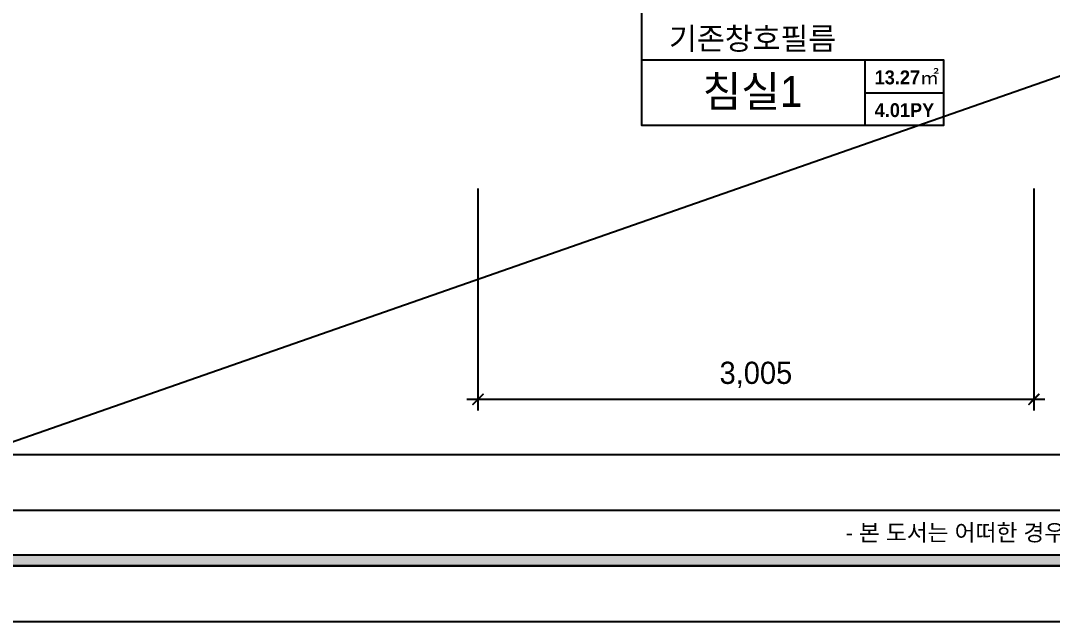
# Model space of a CAD drawing. Header units: millimetres. Extents: x 118028 to 193504, y 42792 to 96100.
# Drawn here: x 144720 to 150296, y 59260 to 62507 of the extents above; entities that cross this region are included whole.
import ezdxf
from ezdxf.enums import TextEntityAlignment as Align

# ---------------------------------------------------------------- set-up
doc = ezdxf.new("R2010")
doc.units = ezdxf.units.MM
doc.header["$LTSCALE"] = 30
doc.header["$PDMODE"] = 3
doc.layers.get('DEFPOINTS').update_dxf_attribs({"color": 248})
for name, color, linetype in [('0-ELC TEXT', 7, 'Continuous'), ('03-TEXT', 3, 'Continuous'), ('07-DIM WAL', 5, 'Continuous'), ('FORM(YOURNAME)-1', 1, 'Continuous'), ('FORM(YOURNAME)-11', 1, 'Continuous')]:
    doc.layers.add(name, color=color, linetype=linetype)
doc.styles.add('HY 울릉도 L', font='')
doc.styles.add('YOURNAME', font='HY울릉도M.TTF')
doc.styles.add('넥슨고딕', font='NEXONLv1GothicBold.ttf')
doc.styles.add('코레일둥고', font='Korail_Round_Gothic_Medium.ttf')
doc.styles.get('HY 울릉도 L').set_extended_font_data('HY울릉도L')
doc.dimstyles.new('60', dxfattribs={"dimscale": 60, "dimtxt": 2, "dimasz": 1, "dimexe": 1, "dimexo": 1, "dimgap": 1, "dimtad": 1, "dimdec": 0, "dimrnd": 0.05, "dimdsep": 46, "dimlunit": 6, "dimtxsty": 'HY 울릉도 L', "dimblk": 'ARCHTICK', "dimcen": 2.5, "dimdle": 1, "dimclrd": 133, "dimclre": 133, "dimclrt": 30, "dimadec": 0, "dimazin": 0, "dimtfac": 1, "dimtdec": 0, "dimtix": 1, "dimtmove": 2, "dimatfit": 3, "dimldrblk": 'ARCHTICK', "dimfxl": 1, "dimlwd": -1, "dimlwe": -1, "dimarcsym": 0})

# ---------------------------------------------------------------- blocks, each defined once
blk = doc.blocks.new('FORM-ELEVATION')
at = {"layer": 'FORM(YOURNAME)-11'}
h = blk.add_hatch(color=256, dxfattribs=at)
h.dxf.hatch_style = 1
h.paths.add_polyline_path([(-10309, 35708), (71691, 35708), (71691, 35508), (-10309, 35508)])
h.paths.add_polyline_path([(-10309, -21492), (71691, -21492), (71691, -21692), (-10309, -21692)])
at = {"layer": 'DEFPOINTS', "color": 158}
blk.add_line((62481, -20692), (-10309, -20692), dxfattribs=at)
for points in [[(-10309, -21692), (71691, -21692), (71691, 35708), (-10309, 35708)], [(-8309, 33708), (61071, 33708), (61071, -19692), (-8309, -19692)]]:
    blk.add_lwpolyline(points, close=True, dxfattribs=at)
at = {"layer": 'FORM(YOURNAME)-11', "color": 250}
blk.add_lwpolyline([(-11309, -22692), (72691, -22692), (72691, 36708), (-11309, 36708)], close=True, dxfattribs=at)
at = {"layer": 'FORM(YOURNAME)-11'}
blk.add_lwpolyline([(-10309, -21492), (71691, -21492), (71691, -21692), (-10309, -21692)], close=True, dxfattribs=at)
at = {"layer": 'FORM(YOURNAME)-11', "color": 1, "style": 'YOURNAME'}
blk.add_text("- 본 도서는 어떠한 경우에도 무단으로 도용할 수 없으며 도용시 '지적재산권' 보호에 관한 법률에 의거, 법적 분쟁이 발생합니다.  또한 본 도서에 관한 모든 저작권은 당사에 있습니다. -", height=300, dxfattribs=at).set_placement((28146, -21092), align=Align.MIDDLE_CENTER)
at = {"layer": 'FORM(YOURNAME)-11', "color": 3, "style": 'YOURNAME'}
for tag, height, p in [('1', 451, (71041, -1219)), ('2', 451, (71041, -1863)), ('3', 451, (71041, -3150)), ('4', 451, (71041, -5081)), ('5', 515, (71041, -7398)), ('6', 515, (71041, -9650)), ('7', 515, (71041, -11903)), ('8', 515, (71041, -14155)), ('9', 515, (71041, -16408)), ('10', 515, (66791, -18596)), ('11', 515, (71041, -18660)), ('12', 515, (66791, -20848)), ('13', 515, (71041, -20848))]:
    blk.add_attdef(tag, text='', height=height, dxfattribs=at).set_placement(p, align=Align.MIDDLE_RIGHT)
blk = doc.blocks.new('_ArchTick')
at = {"color": 0, "linetype": 'ByBlock', "const_width": 0.15}
blk.add_lwpolyline([(-0.5, -0.5), (0.5, 0.5)], dxfattribs=at)
blk = doc.blocks.new('*D212')
at = {"layer": '07-DIM WAL', "color": 133, "transparency": 16777216}
for p, q in [((147191.4, 61600.3), (147191.4, 60400.3)), ((150196.4, 61600.3), (150196.4, 60400.3)), ((147131.4, 60460.3), (150256.4, 60460.3))]:
    blk.add_line(p, q, dxfattribs=at)
at = {"layer": 'DEFPOINTS', "color": 0, "transparency": 16777216}
for p in [(147191.4, 61660.3), (150196.4, 61660.3), (150196.4, 60460.3)]:
    blk.add_point(p, dxfattribs=at)
at = {"layer": '07-DIM WAL', "color": 133, "transparency": 16777216, "xscale": 60, "yscale": 60, "zscale": 60, "rotation": 180}
blk.add_blockref('_ArchTick', (147191.4, 60460.3), dxfattribs=at)
at = {"layer": '07-DIM WAL', "color": 133, "transparency": 16777216, "xscale": 60, "yscale": 60, "zscale": 60}
blk.add_blockref('_ArchTick', (150196.4, 60460.3), dxfattribs=at)
at = {"layer": '07-DIM WAL', "color": 30, "transparency": 16777216, "insert": (148693.9, 60592.3), "char_height": 120, "attachment_point": 5, "style": 'HY 울릉도 L'}
blk.add_mtext('3,005', dxfattribs=at)

msp = doc.modelspace()

# ---------------------------------------------------------------- linework, layer by layer
at = {"layer": '0-ELC TEXT'}
for p, q in [((148076.9, 62294.3), (148076.9, 63456.6)), ((149284.1, 61940.5), (149284.1, 62294.3)), ((149284.1, 62117.4), (149708.8, 62117.4))]:
    msp.add_line(p, q, dxfattribs=at)
msp.add_lwpolyline([(148076.9, 62294.3), (149708.8, 62294.3), (149708.8, 61940.5), (148076.9, 61940.5)], close=True, dxfattribs=at)
at = {"layer": '07-DIM WAL'}
msp.add_line((192904.4, 77080.3), (141904.4, 59260.3), dxfattribs=at)

# ---------------------------------------------------------------- block references
at = {"layer": 'FORM(YOURNAME)-1', "xscale": 0.3, "yscale": 0.3, "zscale": 0.3}
msp.add_blockref('FORM-ELEVATION', (145297, 66067.8), dxfattribs=at)

# ---------------------------------------------------------------- texts
at = {"layer": '0-ELC TEXT', "style": '코레일둥고'}
msp.add_text('기존창호필름', height=120, dxfattribs=at).set_placement((148224.4, 62349.5))
at = {"layer": '03-TEXT'}
for s, height, style, p in [('13.27㎡', 75, '넥슨고딕', (149509.7, 62162.5)), ('침실1', 166.67, '코레일둥고', (148675.5, 62040.8)), ('4.01PY', 75, '넥슨고딕', (149496.9, 61985.6))]:
    msp.add_text(s, height=height, dxfattribs=dict(at, style=style)).set_placement(p, align=Align.CENTER)

# ---------------------------------------------------------------- dimensions: what is measured, and where the dimension line sits
at = {"layer": '07-DIM WAL'}
dim = msp.add_linear_dim(base=(150196.4, 60460.3), p1=(147191.4, 61660.3), p2=(150196.4, 61660.3), dimstyle='60', dxfattribs=at)
dim.commit()
dim.dimension.update_dxf_attribs({"geometry": '*D212', "text_midpoint": (148693.9, 60592.3)})

doc.saveas('drawing.dxf')
